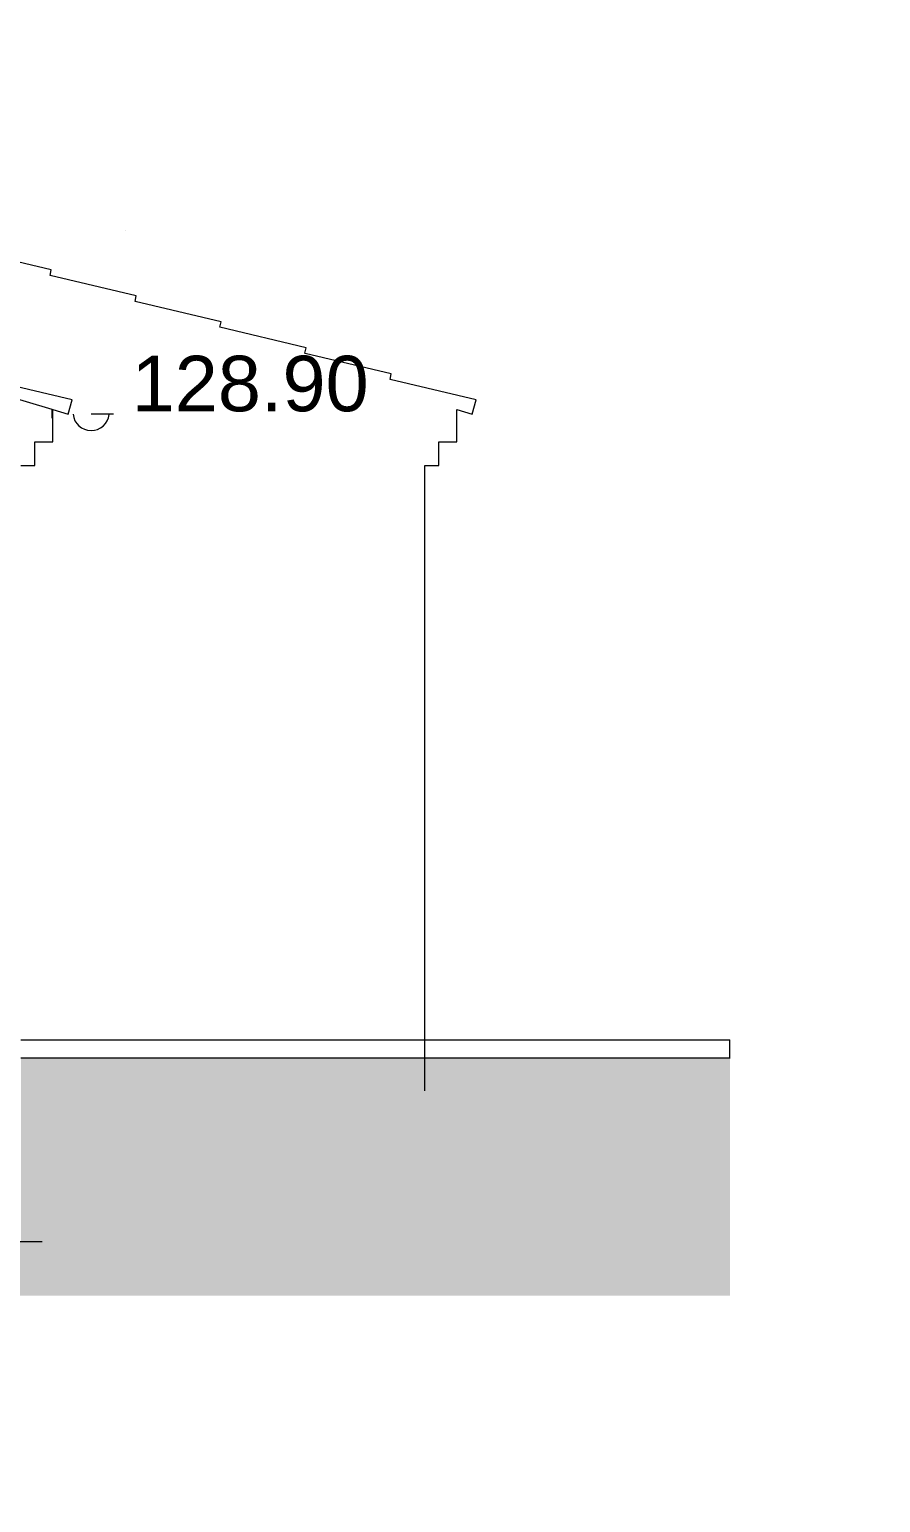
# Model space of a CAD drawing. Header units: metres. Extents: x -12536 to 12621, y -17191 to 9596.
# Drawn here: x -10683 to -10300, y -11875 to -11211 of the extents above; entities that cross this region are included whole.
import ezdxf
from ezdxf.lldxf.tags import DXFTag

# ---------------------------------------------------------------- set-up
doc = ezdxf.new("R2010")
doc.units = ezdxf.units.M
doc.header["$MEASUREMENT"] = 0
for name, color, linetype in [('Calque commun', 7, 'Continuous'), ('Cotations', 7, 'Continuous'), ('Textes', 7, 'Continuous')]:
    doc.layers.add(name, color=color, linetype=linetype)
doc.styles.add('Arial8', font='arial.ttf', dxfattribs={"height": 0.25})
tags = doc.linetypes.add('HIDDENX2', pattern=[0.75, 0.5, -0.25]).pattern_tags.tags
tags[6:7] = [DXFTag(74, 4), DXFTag(75, 0), DXFTag(340, '0'), DXFTag(46, 1.0), DXFTag(50, 0.0), DXFTag(44, 0.0), DXFTag(45, 0.0)]
tags[4:5] = [DXFTag(74, 4), DXFTag(75, 0), DXFTag(340, '0'), DXFTag(46, 1.0), DXFTag(50, 0.0), DXFTag(44, 0.0), DXFTag(45, 0.0)]

msp = doc.modelspace()

# ---------------------------------------------------------------- hatches: boundary and pattern name
at = {"layer": 'Calque commun', "linetype": 'Continuous', "lineweight": 20, "true_color": 0xc0c0c0}
msp.add_hatch(color=9, dxfattribs=at).paths.add_polyline_path([(-10367.564, -11781.409), (-10367.564, -11674.182), (-10686.989, -11674.182), (-10686.989, -11734.675), (-10686.989, -11757.076), (-10706.988, -11757.076), (-10706.988, -11733.181), (-11326.99, -11733.181), (-11326.99, -11757.076), (-11346.989, -11757.076), (-11346.989, -11689.182), (-11414.874, -11689.182), (-11414.874, -11781.409)])

# ---------------------------------------------------------------- linework, layer by layer
at = {"layer": 'Calque commun', "color": 7, "linetype": 'Continuous', "lineweight": 20}
for p, q in [((-10672.902, -11382.233), (-11016.989, -11279.184)), ((-10686.989, -11666.181), (-10367.564, -11666.181)), ((-10367.564, -11674.182), (-10367.564, -11666.181))]:
    msp.add_line(p, q, dxfattribs=at)
at = {"layer": 'Calque commun', "color": 7, "linetype": 'Continuous', "lineweight": 5}
for p, q in [((-10639.86, -11301.638), (-10639.86, -11301.638)), ((-10655.331, -11384.181), (-10645.332, -11384.181)), ((-10655.329, -11384.201), (-10645.329, -11384.201)), ((-10672.604, -11396.772), (-10672.604, -11394.884)), ((-10680.741, -11407.439), (-10680.741, -11405.492)), ((-10686.989, -11674.182), (-10367.507, -11674.182))]:
    msp.add_line(p, q, dxfattribs=at)
at = {"layer": 'Calque commun', "color": 7, "linetype": 'HIDDENX2', "lineweight": 20}
msp.add_line((-10677.385, -11757.076), (-10716.591, -11757.076), dxfattribs=at)
at = {"layer": 'Calque commun', "color": 7, "linetype": 'Continuous', "lineweight": 20, "flags": 128}
msp.add_lwpolyline([(-10663.454, -11384.333, 0.9019888), (-10647.206, -11384.436)], format="xyb", dxfattribs=at)
at = {"layer": 'Cotations', "color": 6, "linetype": 'Continuous', "lineweight": 20}
for p, q in [((-10663.937, -11377.872), (-10702.665, -11368.651)), ((-10665.742, -11384.378), (-10663.937, -11377.872)), ((-10672.604, -11396.772), (-10672.604, -11382.233)), ((-10672.604, -11382.233), (-10665.742, -11384.378)), ((-10680.741, -11407.439), (-10680.741, -11396.772)), ((-10680.741, -11396.772), (-10672.604, -11396.772)), ((-10686.989, -11407.439), (-10680.741, -11407.439))]:
    msp.add_line(p, q, dxfattribs=at)
at = {"layer": 'Cotations', "color": 20, "linetype": 'Continuous', "lineweight": 5}
msp.add_line((-10672.903, -11386.164), (-10672.903, -11382.108), dxfattribs=at)
at = {"layer": 'Cotations', "color": 7, "linetype": 'Continuous', "lineweight": 20}
for p, q in [((-10672.903, -11382.108), (-10672.903, -11386.164)), ((-10672.903, -11385.374), (-10672.903, -11382.108))]:
    msp.add_line(p, q, dxfattribs=at)
at = {"layer": 'Cotations', "color": 7, "linetype": 'Continuous', "lineweight": 5}
msp.add_polyline3d([(-10504.991, -11689.182, 0), (-10504.991, -11407.439, 0), (-10498.743, -11407.439, 0), (-10498.743, -11396.772, 0), (-10490.606, -11396.772, 0), (-10490.606, -11382.233, 0), (-10483.744, -11384.378, 0), (-10481.939, -11377.872, 0), (-10520.667, -11368.651, 0), (-10520.209, -11366.155, 0), (-10558.937, -11356.933, 0), (-10559.134, -11356.88, 0), (-10558.477, -11354.437, 0), (-10597.404, -11345.167, 0), (-10596.818, -11342.702, 0), (-10635.474, -11333.498, 0), (-10635.016, -11331.003, 0), (-10673.744, -11321.78, 0), (-10673.285, -11319.285, 0), (-10712.013, -11310.063, 0)], dxfattribs=at)

# ---------------------------------------------------------------- texts
at = {"layer": 'Textes', "color": 5, "linetype": 'ByBlock', "lineweight": -2, "style": 'Arial8'}
msp.add_text('128.90', height=25, dxfattribs=at).set_placement((-10637.104, -11383.013))

# ---------------------------------------------------------------- meshes
at = {"layer": 'Calque commun', "color": 7, "linetype": 'Continuous', "lineweight": 5}
mesh = msp.add_polyface(dxfattribs=at)
corners = [(-6255.473, -10253.272), (-12255.473, -10253.272), (-12255.473, -14453.272), (-6255.473, -14453.272)]
mesh.append_faces([[corners[k] for k in face] for face in [(0, 1, 2, 3)]], dxfattribs={"color": 7})

doc.saveas('drawing.dxf')
